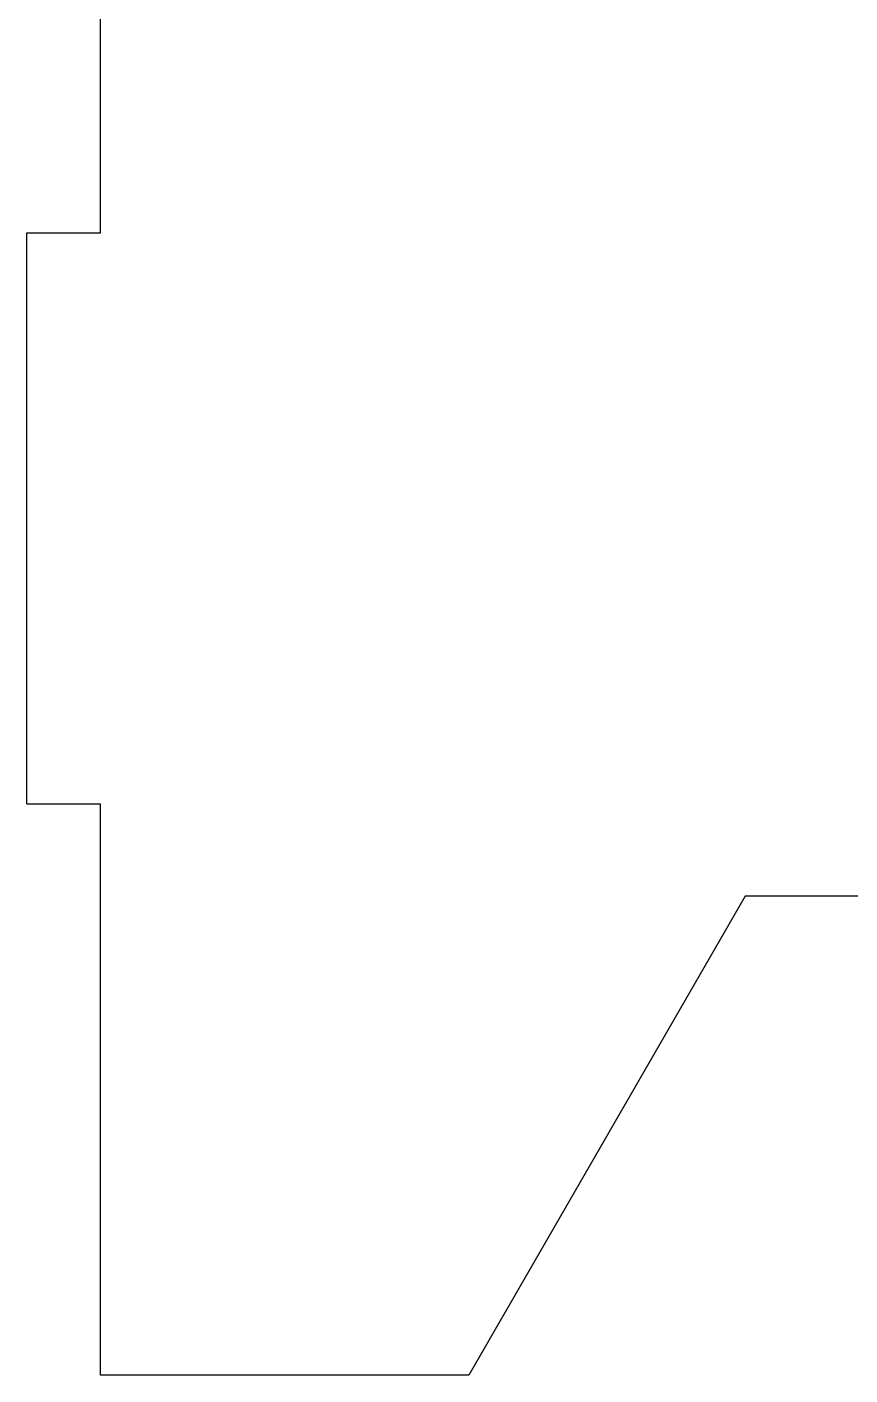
# Model space of a CAD drawing. Header units: metres. Extents: x 0 to 178, y 0 to 186.
# Drawn here: x 0 to 44.7, y 0 to 73.2 of the extents above; entities that cross this region are included whole.
import ezdxf

# ---------------------------------------------------------------- set-up
doc = ezdxf.new("R2010")
doc.units = ezdxf.units.M

msp = doc.modelspace()

# ---------------------------------------------------------------- linework, layer by layer
at = {"layer": 'GROUP0'}
for p, q in [((4, 62), (4, 93)), ((0, 62), (4, 62)), ((0, 31), (0, 62)), ((0, 31), (4, 31)), ((4, 0), (4, 31)), ((39, 26), (24, 0)), ((59, 26), (39, 26)), ((24, 0), (4, 0))]:
    msp.add_line(p, q, dxfattribs=at)

doc.saveas('drawing.dxf')
